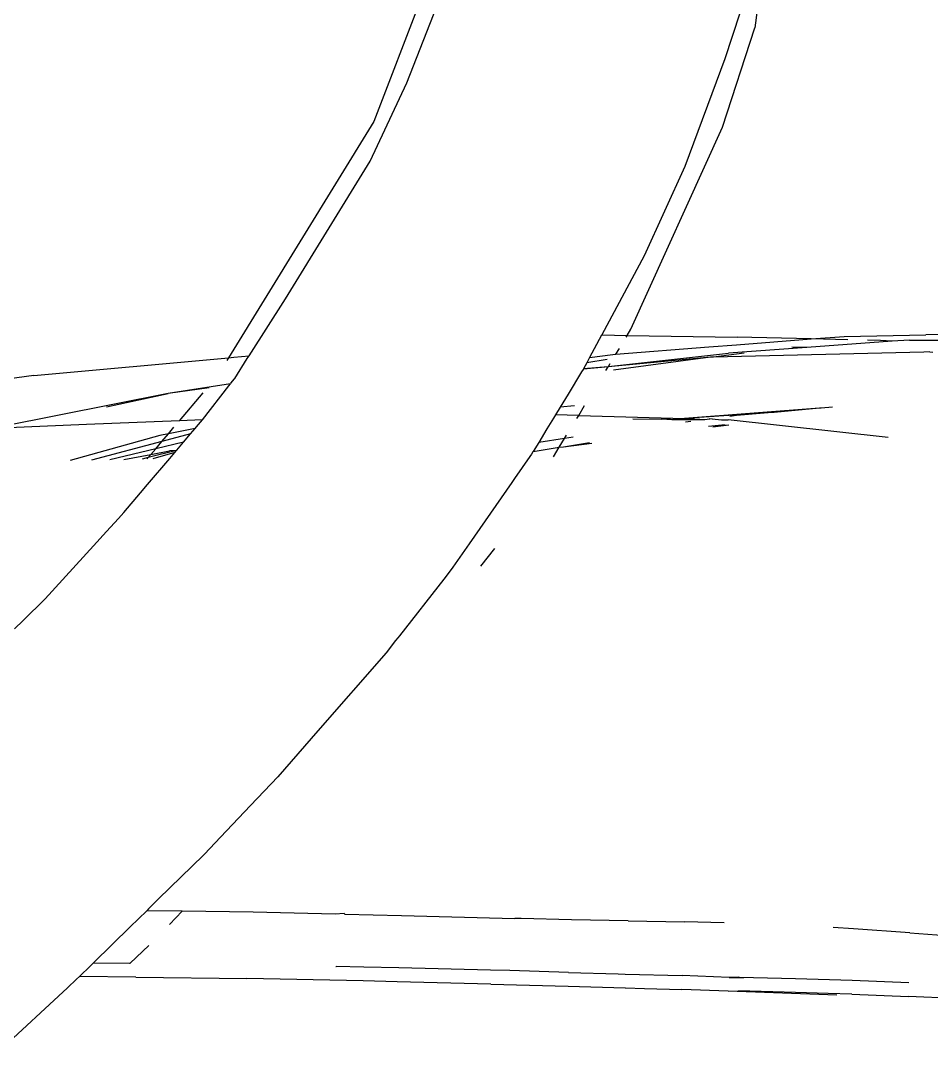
# Model space of a CAD drawing. Header units: millimetres. Extents: x 182 to 575, y -105 to 95.
# Drawn here: x 368.0176 to 368.0844, y -1.7296 to -1.6541 of the extents above; entities that cross this region are included whole.
import ezdxf

# ---------------------------------------------------------------- set-up
doc = ezdxf.new("R2010")
doc.units = ezdxf.units.MM
doc.header["$MEASUREMENT"] = 0
doc.layers.add('SectionCutEdges', color=7, linetype='Continuous')

# ---------------------------------------------------------------- blocks, each defined once
blk = doc.blocks.new('A$C69b3238c')
for p, q in [((0.942122, 0.588335), (0.94407, 0.573208)), ((0.967403, 0.578322), (0.972022, 0.566364)), ((0.946437, 0.565937), (0.94407, 0.573208)), ((0.972022, 0.566364), (0.982662, 0.549036)), ((0.953156, 0.551122), (0.946437, 0.565937)), ((0.953427, 0.550676), (0.953156, 0.551122)), ((0.917395, 0.550866), (0.931525, 0.550712)), ((0.937533, 0.550602), (0.931525, 0.550712)), ((0.937258, 0.550354), (0.939955, 0.550413)), ((0.939955, 0.550413), (0.937533, 0.550602)), ((0.939955, 0.550413), (0.945365, 0.550532)), ((0.945424, 0.549986), (0.939955, 0.550413)), ((0.953427, 0.550676), (0.945365, 0.550532)), ((0.955303, 0.55071), (0.953427, 0.550676)), ((0.953502, 0.550553), (0.953427, 0.550676)), ((0.932722, 0.550329), (0.929885, 0.550329)), ((0.932722, 0.550329), (0.934015, 0.550237)), ((0.934015, 0.550237), (0.934852, 0.550301)), ((0.934015, 0.550237), (0.940254, 0.549792)), ((0.934852, 0.550301), (0.935816, 0.550322)), ((0.940254, 0.549792), (0.94135, 0.549819)), ((0.940254, 0.549792), (0.946012, 0.549381)), ((0.947456, 0.549827), (0.945424, 0.549986)), ((0.954269, 0.549291), (0.947456, 0.549827)), ((0.954269, 0.549291), (0.954008, 0.549721)), ((0.931241, 0.549468), (0.931011, 0.549448)), ((0.931241, 0.549468), (0.931674, 0.549434)), ((0.931674, 0.549434), (0.947096, 0.54908)), ((0.94485, 0.549372), (0.947096, 0.54908)), ((0.954816, 0.548391), (0.946012, 0.549381)), ((0.947096, 0.54908), (0.947313, 0.549075)), ((0.947313, 0.549075), (0.954434, 0.548126)), ((0.947313, 0.549075), (0.954836, 0.548358)), ((0.954479, 0.549278), (0.954269, 0.549291)), ((0.956199, 0.54904), (0.954479, 0.549278)), ((0.954902, 0.548901), (0.956404, 0.548658)), ((0.982272, 0.549072), (0.98116, 0.549173)), ((0.982662, 0.549036), (0.982272, 0.549072)), ((0.982662, 0.549036), (0.982784, 0.548837)), ((0.996943, 0.547734), (0.982662, 0.549036)), ((0.954816, 0.548391), (0.954685, 0.548607)), ((0.954836, 0.548358), (0.954816, 0.548391)), ((0.956638, 0.548223), (0.954816, 0.548391)), ((0.954996, 0.548096), (0.954836, 0.548358)), ((0.954836, 0.548358), (0.956638, 0.548223)), ((0.996943, 0.547734), (1.007937, 0.546263)), ((0.982518, 0.547133), (0.987096, 0.54642)), ((0.984085, 0.546838), (0.987096, 0.54642)), ((0.986263, 0.544421), (0.984534, 0.546461)), ((0.987096, 0.54642), (0.99926, 0.543986)), ((0.991612, 0.545424), (0.987096, 0.54642)), ((0.938376, 0.545419), (0.939212, 0.545342)), ((0.939212, 0.545342), (0.939323, 0.545334)), ((0.939323, 0.545334), (0.949234, 0.544586)), ((0.939323, 0.545334), (0.94265, 0.545025)), ((0.956992, 0.544811), (0.956554, 0.545532)), ((0.957288, 0.545503), (0.958354, 0.545402)), ((0.934286, 0.543199), (0.946029, 0.544493)), ((0.94265, 0.545025), (0.943103, 0.544995)), ((0.943103, 0.544995), (0.94541, 0.544789)), ((0.943103, 0.544995), (0.949234, 0.544586)), ((0.94541, 0.544789), (0.945905, 0.544726)), ((0.946529, 0.544493), (0.946029, 0.544493)), ((0.947195, 0.544563), (0.946529, 0.544493)), ((0.947419, 0.544587), (0.947195, 0.544563)), ((0.947195, 0.544563), (0.94775, 0.544493)), ((0.94775, 0.544493), (0.949234, 0.544586)), ((0.94775, 0.544493), (0.950168, 0.544493)), ((0.948758, 0.544366), (0.949158, 0.544315)), ((0.956992, 0.544811), (0.949234, 0.544586)), ((0.949234, 0.544586), (0.950168, 0.544493)), ((0.950168, 0.544493), (0.950259, 0.544517)), ((0.950259, 0.544517), (0.950539, 0.544499)), ((0.950539, 0.544499), (0.950702, 0.54452)), ((0.950702, 0.54452), (0.950925, 0.544504)), ((0.950925, 0.544504), (0.953025, 0.544534)), ((0.956992, 0.544811), (0.958683, 0.54486)), ((0.957126, 0.544591), (0.956992, 0.544811)), ((0.984566, 0.544492), (0.986263, 0.544421)), ((0.986263, 0.544421), (0.993082, 0.544133)), ((0.947144, 0.54396), (0.945983, 0.544114)), ((0.947475, 0.544018), (0.94625, 0.544139)), ((0.985113, 0.543848), (0.987072, 0.543466)), ((0.987072, 0.543466), (0.986668, 0.543943)), ((0.993082, 0.544133), (0.999359, 0.543868)), ((0.958094, 0.542504), (0.956194, 0.542829)), ((0.9574, 0.543212), (0.958022, 0.543117)), ((0.958022, 0.543117), (0.957873, 0.543362)), ((0.958022, 0.543117), (0.95992, 0.542827)), ((0.958413, 0.542475), (0.958022, 0.543117)), ((0.985447, 0.543455), (0.987555, 0.542896)), ((0.985957, 0.542855), (0.988008, 0.542362)), ((0.987072, 0.543466), (0.987715, 0.543341)), ((0.987555, 0.542896), (0.987072, 0.543466)), ((0.987555, 0.542896), (0.992727, 0.541526)), ((0.988008, 0.542362), (0.987555, 0.542896)), ((0.987715, 0.543341), (0.994281, 0.541491)), ((0.958094, 0.542504), (0.956034, 0.542778)), ((0.958413, 0.542475), (0.958094, 0.542504)), ((0.96032, 0.54217), (0.958413, 0.542475)), ((0.958843, 0.541767), (0.958413, 0.542475)), ((0.986476, 0.542243), (0.986994, 0.5422)), ((0.986476, 0.542243), (0.988553, 0.541719)), ((0.986616, 0.542079), (0.98822, 0.541626)), ((0.98836, 0.541946), (0.986994, 0.5422)), ((0.988008, 0.542362), (0.991362, 0.541556)), ((0.98836, 0.541946), (0.988008, 0.542362)), ((0.990338, 0.541579), (0.98836, 0.541946)), ((0.988553, 0.541719), (0.98836, 0.541946)), ((0.988553, 0.541719), (0.988988, 0.541609)), ((0.98864, 0.541617), (0.988553, 0.541719)), ((0.96416, 0.533762), (0.963146, 0.535057)), ((0.969984, 0.508155), (0.961675, 0.507935)), ((0.974136, 0.508256), (0.969984, 0.508155)), ((0.974192, 0.508291), (0.974136, 0.508256)), ((0.974192, 0.508291), (0.97484, 0.508251)), ((0.97484, 0.508251), (0.980858, 0.508389)), ((0.980858, 0.508389), (0.986077, 0.508461)), ((0.986077, 0.508461), (0.98867, 0.508496)), ((0.986077, 0.508461), (0.98699, 0.507496)), ((0.94633, 0.507608), (0.949227, 0.507676)), ((0.953366, 0.507752), (0.949227, 0.507676)), ((0.953366, 0.507752), (0.957526, 0.507835)), ((0.957526, 0.507835), (0.961204, 0.507924)), ((0.961204, 0.507924), (0.961675, 0.507935)), ((0.932715, 0.506873), (0.928565, 0.50657)), ((0.932715, 0.506873), (0.936838, 0.507181)), ((0.936838, 0.507181), (0.938329, 0.507268)), ((0.989872, 0.504654), (0.988522, 0.505949)), ((0.963461, 0.50413), (0.970168, 0.50432)), ((0.970168, 0.50432), (0.97274, 0.504364)), ((0.97274, 0.504364), (0.974766, 0.504408)), ((0.974803, 0.504417), (0.974766, 0.504408)), ((0.989935, 0.50465), (0.989872, 0.504654)), ((0.992571, 0.50468), (0.989935, 0.50465)), ((0.945207, 0.503631), (0.941086, 0.503526)), ((0.945962, 0.503611), (0.944897, 0.503575)), ((0.945248, 0.503633), (0.945207, 0.503631)), ((0.945248, 0.503633), (0.945962, 0.503611)), ((0.945962, 0.503611), (0.9494, 0.503739)), ((0.953571, 0.503853), (0.9494, 0.503739)), ((0.954103, 0.503879), (0.953571, 0.503853)), ((0.957746, 0.503971), (0.954103, 0.503879)), ((0.957746, 0.503971), (0.962043, 0.504114)), ((0.962043, 0.504114), (0.963461, 0.50413)), ((0.989469, 0.503638), (0.981316, 0.503522)), ((0.989469, 0.503638), (0.993602, 0.503671)), ((0.936926, 0.503397), (0.932776, 0.503226)), ((0.941086, 0.503526), (0.936926, 0.503397)), ((0.95217, 0.502797), (0.949417, 0.502722)), ((0.953557, 0.502843), (0.95217, 0.502797)), ((0.953594, 0.502836), (0.953557, 0.502843)), ((0.957774, 0.502955), (0.953594, 0.502836)), ((0.96343, 0.503112), (0.957774, 0.502955)), ((0.96343, 0.503112), (0.970309, 0.503286)), ((0.970309, 0.503286), (0.97279, 0.503348)), ((0.97279, 0.503348), (0.981316, 0.503522)), ((0.928636, 0.50202), (0.932812, 0.50221)), ((0.936953, 0.50238), (0.932812, 0.50221)), ((0.936953, 0.50238), (0.938688, 0.502434)), ((0.938056, 0.502318), (0.946036, 0.502596)), ((0.938688, 0.502434), (0.941101, 0.502509)), ((0.941101, 0.502509), (0.94526, 0.502616)), ((0.946036, 0.502596), (0.94526, 0.502616)), ((0.946036, 0.502596), (0.949417, 0.502722))]:
    blk.add_line(p, q)
at = {"layer": 'SectionCutEdges'}
for p, q in [((0.969583, 0.569183), (0.967059, 0.575716)), ((0.945186, 0.574289), (0.946276, 0.57095)), ((0.946276, 0.57095), (0.949214, 0.563062)), ((0.972276, 0.563456), (0.969583, 0.569183)), ((0.978485, 0.553357), (0.972276, 0.563456)), ((0.949214, 0.563062), (0.952195, 0.556498)), ((0.952195, 0.556498), (0.955303, 0.55071)), ((0.98116, 0.549173), (0.978485, 0.553357)), ((0.955303, 0.55071), (0.955318, 0.550681)), ((0.955318, 0.550681), (0.95585, 0.549691)), ((0.95585, 0.549691), (0.956199, 0.54904)), ((0.956199, 0.54904), (0.956404, 0.548658)), ((0.98129, 0.54897), (0.98116, 0.549173)), ((0.982215, 0.547524), (0.98129, 0.54897)), ((0.956404, 0.548658), (0.956638, 0.548223)), ((0.956638, 0.548223), (0.956662, 0.548183)), ((0.956662, 0.548183), (0.956773, 0.548)), ((0.956773, 0.548), (0.957768, 0.546365)), ((0.982241, 0.54749), (0.982215, 0.547524)), ((0.982486, 0.547174), (0.982241, 0.54749)), ((0.982486, 0.547174), (0.982518, 0.547133)), ((0.982638, 0.546978), (0.982518, 0.547133)), ((0.984566, 0.544492), (0.982638, 0.546978)), ((0.957768, 0.546365), (0.958354, 0.545402)), ((0.958354, 0.545402), (0.958683, 0.54486)), ((0.958683, 0.54486), (0.958833, 0.544615)), ((0.958833, 0.544615), (0.959316, 0.54382)), ((0.985017, 0.543961), (0.984566, 0.544492)), ((0.959316, 0.54382), (0.95992, 0.542827)), ((0.985113, 0.543848), (0.985017, 0.543961)), ((0.985447, 0.543455), (0.985113, 0.543848)), ((0.95992, 0.542827), (0.96032, 0.54217)), ((0.985957, 0.542855), (0.985447, 0.543455)), ((0.986454, 0.54227), (0.985957, 0.542855)), ((0.960342, 0.542134), (0.96032, 0.54217)), ((0.960342, 0.542134), (0.960442, 0.541969)), ((0.986454, 0.54227), (0.986476, 0.542243)), ((0.986616, 0.542079), (0.986476, 0.542243)), ((0.986977, 0.541653), (0.986616, 0.542079)), ((0.960442, 0.541969), (0.960569, 0.541788)), ((0.960569, 0.541788), (0.961696, 0.54017)), ((0.988601, 0.539742), (0.986977, 0.541653)), ((0.961696, 0.54017), (0.961898, 0.539881)), ((0.961898, 0.539881), (0.96502, 0.535404)), ((0.989114, 0.539139), (0.988601, 0.539742)), ((0.990354, 0.537679), (0.989114, 0.539139)), ((0.990739, 0.537256), (0.990354, 0.537679)), ((0.991604, 0.536306), (0.990739, 0.537256)), ((0.992569, 0.535248), (0.991604, 0.536306)), ((0.96502, 0.535404), (0.966225, 0.533675)), ((0.99612, 0.531351), (0.992569, 0.535248)), ((0.966225, 0.533675), (0.966411, 0.533408)), ((0.966411, 0.533408), (0.966888, 0.532799)), ((0.966888, 0.532799), (0.970134, 0.528649)), ((0.997715, 0.529777), (0.99612, 0.531351)), ((0.99835, 0.52915), (0.997715, 0.529777)), ((0.970134, 0.528649), (0.970248, 0.528503)), ((0.970248, 0.528503), (0.970412, 0.528294)), ((0.970412, 0.528294), (0.971114, 0.527396)), ((0.971114, 0.527396), (0.976111, 0.521691)), ((0.976111, 0.521691), (0.979062, 0.518322)), ((0.979062, 0.518322), (0.981063, 0.516205)), ((0.981063, 0.516205), (0.983259, 0.513883)), ((0.983259, 0.513883), (0.984436, 0.512639)), ((0.984436, 0.512639), (0.984503, 0.512573)), ((0.984503, 0.512573), (0.987791, 0.509356)), ((0.987791, 0.509356), (0.988526, 0.508638)), ((0.988526, 0.508638), (0.98867, 0.508496)), ((0.98867, 0.508496), (0.989875, 0.507317)), ((0.989875, 0.507317), (0.991203, 0.506018)), ((0.991203, 0.506018), (0.992571, 0.50468)), ((0.992571, 0.50468), (0.9928, 0.504455)), ((0.9928, 0.504455), (0.993602, 0.503671)), ((0.993602, 0.503671), (0.993811, 0.503467)), ((0.993811, 0.503467), (0.994486, 0.502844)), ((0.994486, 0.502844), (0.999461, 0.498257))]:
    blk.add_line(p, q, dxfattribs=at)

msp = doc.modelspace()

# ---------------------------------------------------------------- block references
at = {"xscale": -1}
msp.add_blockref('A$C69b3238c', (369.015536, -2.227842), dxfattribs=at)

doc.saveas('drawing.dxf')
